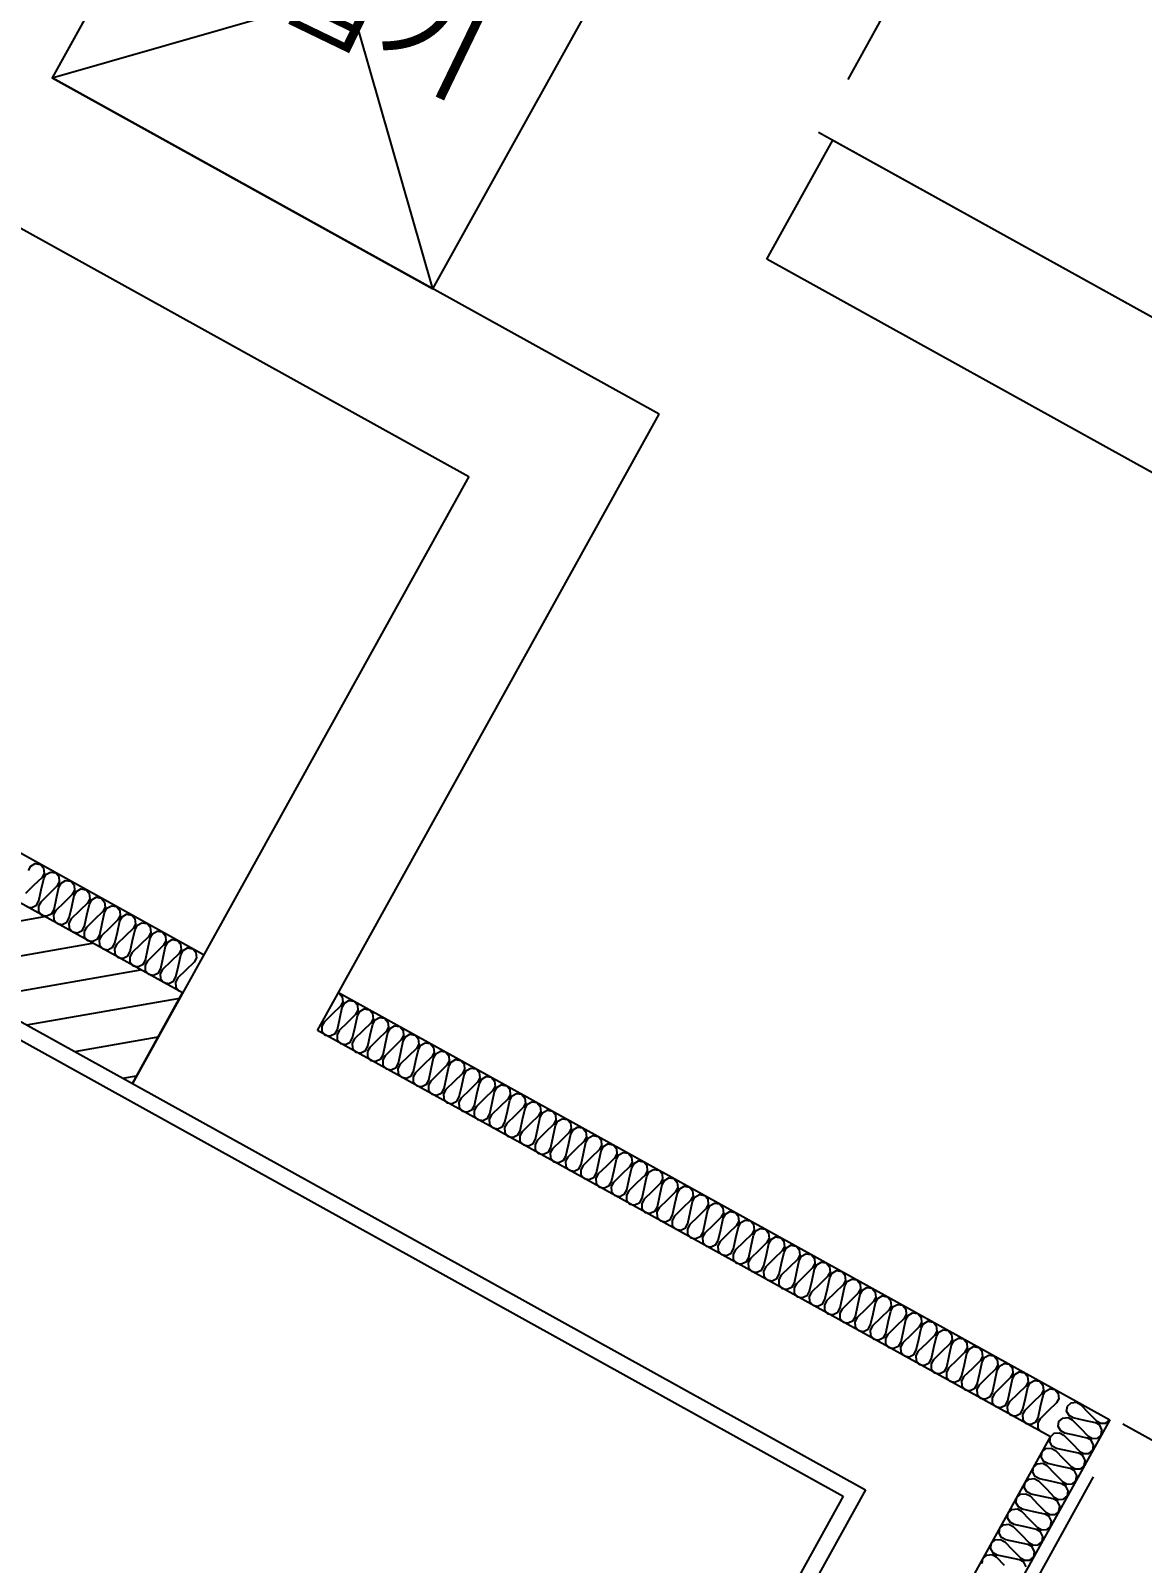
# Model space of a CAD drawing. Header units: millimetres. Extents: x -21000 to 567700, y 435000 to 850800.
# Drawn here: x 278672 to 280714, y 617824 to 620641 of the extents above; entities that cross this region are included whole.
import ezdxf
from ezdxf.xclip import XClip

# ---------------------------------------------------------------- set-up
doc = ezdxf.new("R2010")
doc.units = ezdxf.units.MM
doc.header["$LTSCALE"] = 700
doc.header["$XCLIPFRAME"] = 2
doc.linetypes.add('HIDDEN', pattern=[9.525, 6.35, -3.175])
doc.layers.get('0').update_dxf_attribs({"color": 2})
doc.layers.add('AB_Pbase$0$Defponts', color=161, linetype='Continuous', plot=False)
for name, color, linetype in [('AB_Pbase$0$FIN', 6, 'Continuous'), ('AB_Pbase$0$HAT-BR', 5, 'Continuous'), ('AB_Pbase$0$INS', 8, 'Continuous'), ('AB_Pbase$0$WAL', 3, 'Continuous'), ('AB_Pbase$0$경량벽체 세대창고', 4, 'HIDDEN'), ('AB_Pbase$0$경량벽체 세대창고 모듈', 4, 'HIDDEN'), ('AB_Pbase$0$제습기(세대창고)', 6, 'Continuous')]:
    doc.layers.add(name, color=color, linetype=linetype)
doc.styles.add('AB_Pbase$0$돋움', font='')
doc.styles.get('AB_Pbase$0$돋움').set_extended_font_data('Dotum')

# ---------------------------------------------------------------- blocks, each defined once
blk = doc.blocks.new('AB_Pbase$0$CON-106-B2F')
for p, q in [((-2950, -5550), (-2950, -7205)), ((-2680, -7455), (-2680, -6180)), ((-920, -6180), (-2680, -6180)), ((-2950, -7205), (-4225, -7205)), ((-4225, -7205), (-4225, -8745)), ((-3975, -8995), (-3975, -7455)), ((-3975, -7455), (-2680, -7455)), ((-2335, -9860), (-2335, -7490)), ((-2335, -7490), (-2085, -7490)), ((-2085, -7490), (-2085, -10460)), ((-4225, -8745), (-7245, -8745)), ((-6995, -8995), (-3975, -8995))]:
    blk.add_line(p, q)
blk = doc.blocks.new('AB_Pbase$0$CON-106-B1F')
blk.add_blockref('AB_Pbase$0$CON-106-B2F', (0, 0))
blk = doc.blocks.new('AB_Pbase$0$지하1층 동골조')
at = {"rotation": 60.99999813646934}
blk.add_blockref('AB_Pbase$0$CON-106-B1F', (127660.4, -14071), dxfattribs=at)
blk = doc.blocks.new('AB_Pbase$0$세대창고')
at = {"layer": 'AB_Pbase$0$경량벽체 세대창고', "ltscale": 0.2}
blk.add_lwpolyline([(-290836.9, 78445.5), (-291836.9, 78445.5), (-291836.9, 79945.5), (-290836.9, 79945.5)], close=True, dxfattribs=at)
blk = doc.blocks.new('AB_Pbase$0$C1CD84166')
at = {"layer": 'AB_Pbase$0$경량벽체 세대창고', "ltscale": 0.2}
blk.add_lwpolyline([(125, 245), (1625, 245), (1625, 1245), (125, 1245)], close=True, dxfattribs=at)
blk = doc.blocks.new('AB_Pbase$0$제습기(세대창고)')
at = {"layer": 'AB_Pbase$0$제습기(세대창고)', "color": 6, "ltscale": 0.2}
for p, q in [((0, 0), (800, 800)), ((0, 800), (800, 0))]:
    blk.add_line(p, q, dxfattribs=at)
blk.add_lwpolyline([(0, 0), (800, 0), (800, 800), (0, 800)], close=True, dxfattribs=at)
at = {"layer": 'AB_Pbase$0$Defponts', "ltscale": 0.2, "style": 'AB_Pbase$0$돋움'}
blk.add_text('제습기', height=150, rotation=273.209, dxfattribs=at).set_placement((298.2, 688.4))
blk = doc.blocks.new('AB_Pbase$0$0228_REV.')
at = {"layer": 'AB_Pbase$0$경량벽체 세대창고 모듈'}
for name, p, rotation in [('AB_Pbase$0$C1CD84166', (485499.6, 513839.2), 150.9999980755734), ('AB_Pbase$0$세대창고', (694956.5, 726777.6), 60.99999813637452)]:
    blk.add_blockref(name, p, dxfattribs=dict(at, rotation=rotation))
at = {"layer": 'AB_Pbase$0$제습기(세대창고)', "color": 6, "rotation": 60.99999825322722}
blk.add_blockref('AB_Pbase$0$제습기(세대창고)', (482766.5, 513250.4), dxfattribs=at)
blk = doc.blocks.new('AB_Pbase')
at = {"layer": 'AB_Pbase$0$HAT-BR'}
h = blk.add_hatch(dxfattribs=at)
h.set_pattern_fill('ANSI31', color=256, scale=20, angle=145)
h.paths.add_polyline_path([(235929.4, 604527.6), (236063.8, 604661.9), (238153, 602571.6), (240063.6, 606018.4), (240229.8, 605926.3), (238280.5, 602409.7), (237010.4, 601140.3), (237826.9, 600323.4), (237692.5, 600189.1), (236741.7, 601140.4), (238029, 602427)])
h.paths.add_polyline_path([(238632.8, 599517.1), (232550.1, 593437.5), (232684.4, 593303.2), (238767.1, 599382.7)])
h.paths.add_polyline_path([(239573, 598576.4), (244422.5, 593724.3), (238339.7, 587644.8), (238205.4, 587779.2), (244153.8, 593724.4), (239438.6, 598442)])
h.paths.add_polyline_path([(253366.3, 576146.8), (254890.9, 574621.3), (254756.5, 574487), (253231.9, 576012.5)], flags=17)
h.paths.add_polyline_path([(246954.3, 581883.1), (245525.6, 580455.2), (245391.3, 580589.5), (246820, 582017.5)])
h.paths.add_polyline_path([(247173.6, 582371), (252407.6, 587602.2), (252541.9, 587467.8), (247308, 582236.6)])
h.paths.add_polyline_path([(260580.1, 582120.7), (261142.4, 583135.1), (260976.2, 583227.2), (260414, 582212.8)], flags=17)
h.paths.add_polyline_path([(263886.9, 576046.1), (264234.4, 575698.5), (264194.3, 575658.4), (265114.4, 575148.5), (265206.5, 575314.6)])
edge = h.paths.add_edge_path()
edge.add_line((263638.9, 581842.7), (261303.6, 583137.2))
edge.add_line((261303.6, 583137.2), (261395.8, 583303.3))
edge.add_line((261395.8, 583303.3), (265930.7, 580789.6))
edge.add_line((265930.7, 580789.6), (269809.1, 587786.6))
edge.add_line((269809.1, 587786.6), (269975.3, 587694.4))
edge.add_line((269975.3, 587694.4), (266096.8, 580697.5))
edge.add_line((266096.8, 580697.5), (266534.1, 580455.1))
edge.add_line((266534.1, 580455.1), (266442, 580288.9))
edge.add_line((266442, 580288.9), (263805.1, 581750.6))
edge.add_line((263638.9, 581842.7), (262485.1, 579761.3))
edge.add_line((263805.1, 581750.6), (261405.4, 577421.6))
edge.add_line((262393, 579595.1), (259935.3, 580957.4))
edge.add_line((262485.1, 579761.3), (259861.3, 581215.7))
edge.add_line((262393, 579595.1), (261239.3, 577513.7))
edge.add_line((259861.3, 581215.7), (259168.1, 579965.2))
edge.add_line((259334.3, 579873.1), (259168.1, 579965.2))
edge.add_line((259935.3, 580957.4), (259334.3, 579873.1))
edge.add_line((261239.3, 577513.7), (258615.4, 578968.1))
edge.add_line((258615.4, 578968.1), (258523.3, 578802))
edge.add_line((258523.3, 578802), (263739.4, 575910.6))
edge.add_line((263739.4, 575910.6), (263879.2, 576050.4))
edge.add_line((263879.2, 576050.4), (261405.4, 577421.6))
edge = h.paths.add_edge_path()
edge.add_line((273761.7, 610263.5), (273411.9, 610457.4))
edge.add_line((273411.9, 610457.4), (273281, 610221.2))
edge.add_line((273281, 610221.2), (271837.9, 611021.2))
edge.add_line((271837.9, 611021.2), (270579.8, 608751.5))
edge.add_line((270579.8, 608751.5), (267899.1, 610237.5))
edge.add_line((267899.1, 610237.5), (268345.1, 611042.1))
edge.add_line((268345.1, 611042.1), (267907.8, 611284.5))
edge.add_line((267907.8, 611284.5), (267461.8, 610479.9))
edge.add_line((267461.8, 610479.9), (264676.1, 612024))
edge.add_line((264676.1, 612024), (266867.4, 615977.3))
edge.add_line((266867.4, 615977.3), (266701.3, 616069.4))
edge.add_line((266701.3, 616069.4), (265295.3, 613533))
edge.add_line((265295.3, 613533), (264945.5, 613726.9))
edge.add_line((264945.5, 613726.9), (264853.4, 613560.7))
edge.add_line((264853.4, 613560.7), (265203.2, 613366.8))
edge.add_line((265203.2, 613366.8), (264417.8, 611949.9))
edge.add_line((264417.8, 611949.9), (276229.5, 605402.6))
edge.add_line((276229.5, 605402.6), (278088.8, 608756.8))
edge.add_line((278088.8, 608756.8), (278565.5, 608492.5))
edge.add_line((278565.5, 608492.5), (278798.2, 608912.4))
edge.add_line((278798.2, 608912.4), (278719.4, 608956))
edge.add_line((278719.4, 608956), (278578.9, 608702.3))
edge.add_line((278578.9, 608702.3), (278093.4, 608971.4))
edge.add_line((278093.4, 608971.4), (278825.5, 610292.1))
edge.add_line((278825.5, 610292.1), (278746.8, 610335.7))
edge.add_line((278746.8, 610335.7), (278092.3, 609155))
edge.add_line((278092.3, 609155), (277414.5, 609530.7))
edge.add_line((277414.5, 609530.7), (277370.8, 609452))
edge.add_line((277370.8, 609452), (278048.7, 609076.3))
edge.add_line((278048.7, 609076.3), (276155.5, 605660.9))
edge.add_line((276155.5, 605660.9), (275027.2, 606286.3))
edge.add_line((275027.2, 606286.3), (275473.2, 607090.9))
edge.add_line((275473.2, 607090.9), (275394.5, 607134.6))
edge.add_line((275394.5, 607134.6), (274948.5, 606329.9))
edge.add_line((274948.5, 606329.9), (274668.6, 606485.1))
edge.add_line((274668.6, 606485.1), (275114.6, 607289.7))
edge.add_line((275114.6, 607289.7), (275035.9, 607333.3))
edge.add_line((275035.9, 607333.3), (274589.9, 606528.7))
edge.add_line((274589.9, 606528.7), (270746, 608659.4))
edge.add_line((270746, 608659.4), (271911.9, 610762.9))
edge.add_line((271911.9, 610762.9), (273538.7, 609861.1))
edge.add_line((273538.7, 609861.1), (273766.6, 610272.2))
h.paths.add_polyline_path([(249823.9, 630123.9), (248214.6, 631015.9), (248122.5, 630849.7), (249731.8, 629957.7)])
h.paths.add_polyline_path([(264448.6, 621462.8), (264706.6, 621319.7), (264798.7, 621485.9), (263959.1, 621951.3), (263866.9, 621785.1), (264282.4, 621554.9), (263271.6, 619731.3), (263437.7, 619639.2)])
h.paths.add_polyline_path([(269499.6, 619034.5), (268660, 619499.9), (268567.9, 619333.7), (269048.9, 619067.1), (267972.6, 617125.4), (268138.8, 617033.3), (269215.1, 618975), (269407.5, 618868.3)])
h.paths.add_polyline_path([(278950.9, 618872.1), (277573.4, 619635.6), (275440.2, 615787.3), (272265.3, 617547.2), (272173.2, 617381), (274499.7, 616091.4), (273527.6, 614337.8), (273693.8, 614245.7), (274665.9, 615999.3), (276004, 615257.5), (276166.4, 615550.5), (275676.7, 615822), (277647.4, 619377.4), (278858.8, 618705.9)])
h.paths.add_polyline_path([(271683.5, 616497.6), (271517.4, 616589.7), (270492, 614739.9), (270658.2, 614647.8)])
h.paths.add_polyline_path([(266121, 619581), (265095.6, 617731.2), (264929.4, 617823.3), (265954.8, 619673.1)])
h.paths.add_polyline_path([(264405.1, 617124.9), (264497.2, 617291.1), (264296.1, 617402.6), (264203.9, 617236.4)])
edge = h.paths.add_edge_path()
edge.add_line((261140, 623342.4), (261232.1, 623508.6))
edge.add_line((261232.1, 623508.6), (257484.4, 625586))
edge.add_line((257484.4, 625586), (257392.3, 625419.8))
edge.add_line((257392.3, 625419.8), (258756.7, 624663.5))
edge.add_line((258756.7, 624663.5), (257030.8, 621549.9))
edge.add_line((257030.8, 621549.9), (255666.4, 622306.2))
edge.add_line((255666.4, 622306.2), (255622.7, 622227.5))
edge.add_line((255622.7, 622227.5), (256987.1, 621471.2))
edge.add_line((256987.1, 621471.2), (256735, 621016.4))
edge.add_line((256735, 621016.4), (256813.8, 620972.7))
edge.add_line((256813.8, 620972.7), (258835.4, 624619.9))
edge.add_line((258835.4, 624619.9), (261140, 623342.4))
h.paths.add_polyline_path([(252295.3, 623557.4), (252251.7, 623478.7), (252800.5, 623174.5), (252844.1, 623253.2)], flags=17)
h.paths.add_polyline_path([(278024, 614023.5), (278741.6, 615317.9), (277798.7, 613617.1), (277877.5, 613573.4), (278119.7, 614010.5), (279335.4, 613336.6), (279379.1, 613415.3), (278163.4, 614089.2), (278820.3, 615274.3), (278741.6, 615317.9)])
h.paths.add_polyline_path([(276999.8, 611990.1), (277047.9, 611963.4), (276926.7, 611744.8), (276799.9, 611815.1), (277163.5, 612471), (277242.2, 612427.4)], flags=17)
h.paths.add_polyline_path([(275349.5, 612653.4), (275456.1, 612845.8), (275766.5, 612673.7), (275659.8, 612481.3)], flags=17)
h.paths.add_polyline_path([(274915.1, 612859.8), (274748.9, 612952), (274506.5, 612514.6), (274672.7, 612422.5)], flags=17)
h.paths.add_polyline_path([(279024.5, 610867.8), (280144.5, 612888.1), (280223.2, 612844.5), (279103.3, 610824.1)])
h.paths.add_polyline_path([(279601.8, 610547.8), (280721.7, 612568.2), (280800.4, 612524.5), (279680.5, 610504.2)])
edge = h.paths.add_edge_path()
edge.add_line((268115.9, 579441.1), (268710.6, 579111.4))
edge.add_line((268710.6, 579111.4), (268676.7, 579050.2))
edge.add_line((268676.7, 579050.2), (271436.1, 577520.6))
edge.add_line((271436.1, 577520.6), (271470, 577581.9))
edge.add_line((271470, 577581.9), (271528.2, 577686.8))
edge.add_line((271528.2, 577686.8), (268174.1, 579546.1))
edge.add_line((268174.1, 579546.1), (268115.9, 579441.1))
h.paths.add_polyline_path([(252546, 576288.4), (251117.3, 574860.5), (254615.6, 571360.4), (257807.1, 577118), (257640.9, 577210.2), (255736.8, 573775), (255682.7, 573829.2), (255548.3, 573694.9), (255641, 573602.1), (254521.2, 571582.1), (251315.3, 574789.7), (252680.4, 576154.1)])
h.paths.add_polyline_path([(254748.7, 622094.5), (254457.8, 621569.8), (254624, 621477.7), (254914.9, 622002.4)], flags=17)
h.paths.add_polyline_path([(260390.1, 620339.5), (260224, 620431.6), (261377.8, 622513.2), (261544, 622421.1)])
h.paths.add_polyline_path([(246694.2, 601788.4), (244262.8, 603136.2), (244354.9, 603302.4), (246786.3, 601954.6)])
h.paths.add_polyline_path([(264513.8, 616681.6), (263362.4, 614604.4), (263948.4, 614279.6), (263856.3, 614113.4), (262500.6, 614864.9), (262592.7, 615031.1), (263196.2, 614696.5), (264347.6, 616773.8)])
h.paths.add_polyline_path([(251505.8, 616203), (251413.7, 616036.9), (267384.3, 607184.2), (267476.4, 607350.4)])
h.paths.add_polyline_path([(271057.7, 605148), (274188.8, 603412.4), (272429, 600237.5), (270189.9, 601478.7), (270097.8, 601312.5), (274624, 598803.6), (274716.1, 598969.8), (272595.1, 600145.4), (274355, 603320.3), (277464.3, 601596.8), (270405.5, 588862.3), (265870.5, 591376.1), (265778.4, 591209.9), (270479.5, 588604), (277722.6, 601670.9), (271149.8, 605314.2)])
h.paths.add_polyline_path([(255481.8, 630440.5), (255389.7, 630274.4), (255792, 630051.4), (254296.4, 627353.1), (254375.1, 627309.5), (255870.8, 630007.7), (258726.4, 628424.8), (257230.8, 625726.6), (257396.9, 625634.5), (258984.7, 628498.9)])
h.paths.add_polyline_path([(252754.7, 624571.9), (253714.6, 626303.6), (253793.4, 626260), (252833.4, 624528.2)])
h.paths.add_polyline_path([(271454, 617733.9), (271546.1, 617900.1), (271143.9, 618123.1), (271051.8, 617956.9)])
h.paths.add_polyline_path([(274129.6, 612597.8), (274173.2, 612676.5), (272975, 613340.7), (272679.2, 612807.2), (272845.4, 612715.1), (273097.5, 613169.9)], flags=17)
h.paths.add_polyline_path([(261119, 615848), (261285.2, 615755.9), (262691.1, 618292.3), (262525, 618384.4)])
h.paths.add_polyline_path([(261302.7, 615746.2), (261210.6, 615580), (261503.6, 615417.6), (261595.7, 615583.7)], flags=17)
h.paths.add_polyline_path([(260779.6, 615235.7), (260945.8, 615143.6), (260407.7, 614172.8), (247559.5, 621294.6), (247428.3, 621367.4), (245110.6, 622652.1), (245202.7, 622818.3), (246042.3, 622352.9), (246488.4, 623157.5), (246654.5, 623065.4), (246208.5, 622260.8), (248062.7, 621233), (249400.8, 623646.9), (248952.5, 623895.4), (248996.2, 623974.1), (249984.5, 623426.3), (249940.9, 623347.5), (249479.5, 623603.3), (248141.4, 621189.3), (250017.5, 620149.4), (251359.6, 622570.7), (250948.5, 622798.5), (250988.1, 622869.9), (251939.3, 622342.7), (251895.6, 622264), (251434.3, 622519.7), (250096.2, 620105.8), (252811.9, 618600.4), (253257.9, 619405.1), (253336.6, 619361.5), (252890.6, 618556.8), (253257.9, 618353.2), (254159.7, 619980), (253792.3, 620183.6), (253676, 619973.7), (253597.3, 620017.3), (253905.1, 620572.7), (254071.3, 620480.6), (253971.9, 620301.3), (254627.9, 619937.7), (254535.8, 619771.5), (254238.4, 619936.4), (253336.7, 618309.6), (254613.6, 617601.7), (255607.5, 619394.7), (255773.6, 619302.6), (254779.8, 617509.6), (260333.6, 614431.1)])
h.paths.add_polyline_path([(251257.3, 624727.3), (251091.2, 624819.4), (250887.5, 624452.1), (248071, 626013.3), (247978.9, 625847.1), (247979.1, 625847), (246827.7, 623769.8), (246993.9, 623677.6), (248145.3, 625754.9), (251552, 623866.5), (251644.1, 624032.7), (251053.7, 624359.9)])
h.paths.add_polyline_path([(239278.8, 608614.4), (239444.9, 608522.3), (239503.1, 608627.2), (240058.5, 608319.4), (240150.6, 608485.5), (239595.2, 608793.4), (239937, 609410), (239416.6, 609698.5), (239373, 609619.7), (239727.2, 609423.4)], flags=17)
h.paths.add_polyline_path([(249096, 617321.6), (249188.1, 617487.8), (246328.1, 619073.1), (246196.9, 619145.8), (244727.6, 619960.3), (244635.4, 619794.1)])
h.paths.add_polyline_path([(244912.1, 609773.6), (245004.2, 609939.8), (238523.3, 613532.3), (235245.5, 607619), (234042, 606416.1), (235434.6, 605022.7), (235569, 605157.1), (234240, 606486.8), (235318, 607564.2), (236122.2, 609014.9), (238706.7, 607582.3), (238270.4, 606795.2), (238991.9, 606395.2), (239084, 606561.4), (238528.6, 606869.2), (239047.4, 607805.1), (238881.2, 607897.2), (238798.8, 607748.5), (238357.1, 607993.3), (239086.7, 609309.6), (239008, 609353.3), (238278.4, 608037), (236214.3, 609181.1), (238509.9, 613322.4), (242795.5, 610946.9), (241038.1, 607776.4), (241204.2, 607684.3), (242961.7, 610854.8)])
h.paths.add_polyline_path([(254770.9, 631457.8), (254937, 631365.6), (255145.7, 631742.1), (254979.5, 631834.2)])
h.paths.add_polyline_path([(254539.5, 630648.5), (254373.3, 630740.6), (254143, 630325.1), (253548.3, 630654.8), (253504.7, 630576.1), (254099.4, 630246.4), (253042.5, 628339.7), (251765.6, 629047.6), (252822.5, 630954.2), (252848.7, 630939.7), (252892.3, 631018.4), (252787.4, 631076.6), (251686.9, 629091.2), (250436.1, 629784.5), (250344, 629618.3), (251594.7, 628925), (250494.2, 626939.6), (250599.2, 626881.5), (250642.8, 626960.2), (250616.6, 626974.7), (251673.5, 628881.4), (252950.4, 628173.6), (251893.5, 626266.9), (251298.8, 626596.6), (251255.1, 626517.9), (251849.9, 626188.2), (251488.7, 625536.6), (251654.9, 625444.5)])
at = {"layer": 'AB_Pbase$0$FIN'}
for p, q in [((278989.7, 618942), (277542, 619744.5)), ((277659.1, 619336.6), (280164.9, 617947.6)), ((279237.6, 618873.2), (280654.3, 618087.9)), ((280654.3, 618087.9), (279190.2, 615446.6)), ((280164.9, 617947.6), (277758, 613605.4))]:
    blk.add_line(p, q, dxfattribs=at)
at = {"layer": 'AB_Pbase$0$INS'}
for points in [[(278667.9, 619097.5), (278672.1, 619105.2), (278680.2, 619109.9), (278689.5, 619108.4), (278695.6, 619101.4), (278696.6, 619091.7), (278692.4, 619084), (278677.4, 619069.4), (278662.5, 619054.8)], [(278664.7, 619030.7), (278673.9, 619029.2), (278682.7, 619033.5), (278687, 619041.2), (278691.4, 619061.6), (278695.9, 619082), (278700.1, 619089.7), (278708.2, 619094.4), (278717.5, 619092.9), (278723.6, 619085.9), (278724.6, 619076.1), (278720.3, 619068.5), (278705.4, 619053.9), (278690.5, 619039.3), (278686.2, 619031.6), (278686.5, 619022.3), (278692.7, 619015.2), (278701.9, 619013.7), (278710.7, 619018), (278715, 619025.7), (278719.4, 619046.1), (278723.8, 619066.5), (278728.1, 619074.2), (278736.2, 619078.9), (278745.4, 619077.4), (278751.6, 619070.3), (278752.6, 619060.6), (278748.3, 619052.9), (278733.4, 619038.4), (278718.4, 619023.8), (278714.2, 619016.1), (278714.5, 619006.8), (278720.6, 618999.7), (278729.9, 618998.2), (278738.7, 619002.5), (278742.9, 619010.2), (278747.4, 619030.6), (278751.8, 619051), (278756.1, 619058.7), (278764.2, 619063.4), (278773.4, 619061.9), (278779.6, 619054.8), (278780.6, 619045.1), (278776.3, 619037.4), (278761.4, 619022.8), (278746.4, 619008.3), (278742.2, 619000.6), (278742.5, 618991.2), (278748.6, 618984.2), (278757.9, 618982.7), (278766.7, 618987), (278770.9, 618994.7), (278775.4, 619015.1), (278779.8, 619035.5), (278784.1, 619043.2), (278792.2, 619047.9), (278801.4, 619046.4), (278807.6, 619039.3), (278808.6, 619029.6), (278804.3, 619021.9), (278789.4, 619007.3), (278774.4, 618992.7), (278770.2, 618985), (278770.5, 618975.7), (278776.6, 618968.7), (278785.9, 618967.2), (278794.6, 618971.5), (278798.9, 618979.2), (278803.4, 618999.6), (278807.8, 619020), (278812.1, 619027.7), (278820.2, 619032.3), (278829.4, 619030.9), (278835.5, 619023.8), (278836.6, 619014.1), (278832.3, 619006.4), (278817.4, 618991.8), (278802.4, 618977.2), (278798.1, 618969.5), (278798.5, 618960.2), (278804.6, 618953.1), (278813.9, 618951.7), (278822.6, 618956), (278826.9, 618963.7), (278831.4, 618984.1), (278835.8, 619004.5), (278840.1, 619012.2), (278848.1, 619016.8), (278857.4, 619015.4), (278863.5, 619008.3), (278864.6, 618998.6), (278860.3, 618990.9), (278845.3, 618976.3), (278830.4, 618961.7), (278826.1, 618954), (278826.5, 618944.7), (278832.6, 618937.6), (278841.8, 618936.2), (278850.6, 618940.4), (278854.9, 618948.1), (278859.3, 618968.5), (278863.8, 618988.9), (278868.1, 618996.6), (278876.1, 619001.3), (278885.4, 618999.8), (278891.5, 618992.8), (278892.5, 618983.1), (278888.3, 618975.4), (278873.3, 618960.8), (278858.4, 618946.2), (278854.1, 618938.5), (278854.4, 618929.2), (278860.6, 618922.1), (278869.8, 618920.6), (278878.6, 618924.9), (278882.9, 618932.6), (278887.3, 618953), (278891.8, 618973.4), (278896, 618981.1), (278904.1, 618985.8), (278913.4, 618984.3), (278919.5, 618977.3), (278920.5, 618967.6), (278916.3, 618959.9), (278901.3, 618945.3), (278886.4, 618930.7), (278882.1, 618923), (278882.4, 618913.7), (278888.6, 618906.6), (278897.8, 618905.1), (278906.6, 618909.4), (278910.9, 618917.1), (278915.3, 618937.5), (278919.8, 618957.9), (278924, 618965.6), (278932.1, 618970.3), (278941.4, 618968.8), (278947.5, 618961.8), (278948.5, 618952), (278944.3, 618944.3), (278929.3, 618929.8), (278914.4, 618915.2), (278910.1, 618907.5), (278910.4, 618898.2), (278916.6, 618891.1), (278925.8, 618889.6), (278934.6, 618893.9), (278938.9, 618901.6), (278943.3, 618922), (278947.8, 618942.4), (278952, 618950.1), (278960.1, 618954.8), (278969.3, 618953.3), (278975.5, 618946.2), (278976.5, 618936.5), (278972.2, 618928.8), (278957.3, 618914.2), (278942.4, 618899.7), (278938.1, 618892), (278938.4, 618882.6), (278944.6, 618875.6)], [(279237, 618872.5), (279238, 618872.3), (279244.2, 618865.3), (279245.2, 618855.6), (279240.9, 618847.9), (279226, 618833.3), (279211, 618818.7), (279206.8, 618811), (279207.1, 618801.7), (279213.2, 618794.6), (279222.5, 618793.2), (279231.3, 618797.4), (279235.5, 618805.1), (279240, 618825.5), (279244.4, 618845.9), (279248.7, 618853.6), (279256.8, 618858.3), (279266, 618856.8), (279272.2, 618849.8), (279273.2, 618840.1), (279268.9, 618832.4), (279254, 618817.8), (279239, 618803.2), (279234.8, 618795.5), (279235.1, 618786.2), (279241.2, 618779.1), (279250.5, 618777.6), (279259.2, 618781.9), (279263.5, 618789.6), (279268, 618810), (279272.4, 618830.4), (279276.7, 618838.1), (279284.8, 618842.8), (279294, 618841.3), (279300.1, 618834.3), (279301.2, 618824.5), (279296.9, 618816.8), (279282, 618802.3), (279267, 618787.7), (279262.7, 618780), (279263.1, 618770.7), (279269.2, 618763.6), (279278.5, 618762.1), (279287.2, 618766.4), (279291.5, 618774.1), (279295.9, 618794.5), (279300.4, 618814.9), (279304.7, 618822.6), (279312.7, 618827.3), (279322, 618825.8), (279328.1, 618818.7), (279329.2, 618809), (279324.9, 618801.3), (279309.9, 618786.7), (279295, 618772.2), (279290.7, 618764.5), (279291.1, 618755.1), (279297.2, 618748.1), (279306.4, 618746.6), (279315.2, 618750.9), (279319.5, 618758.6), (279323.9, 618779), (279328.4, 618799.4), (279332.7, 618807.1), (279340.7, 618811.8), (279350, 618810.3), (279356.1, 618803.2), (279357.1, 618793.5), (279352.9, 618785.8), (279337.9, 618771.2), (279323, 618756.7), (279318.7, 618749), (279319, 618739.6), (279325.2, 618732.6), (279334.4, 618731.1), (279343.2, 618735.4), (279347.5, 618743.1), (279351.9, 618763.5), (279356.4, 618783.9), (279360.6, 618791.6), (279368.7, 618796.2), (279378, 618794.8), (279384.1, 618787.7), (279385.1, 618778), (279380.9, 618770.3), (279365.9, 618755.7), (279351, 618741.1), (279346.7, 618733.4), (279347, 618724.1), (279353.2, 618717.1), (279362.4, 618715.6), (279371.2, 618719.9), (279375.5, 618727.6), (279379.9, 618748), (279384.4, 618768.4), (279388.6, 618776.1), (279396.7, 618780.7), (279406, 618779.3), (279412.1, 618772.2), (279413.1, 618762.5), (279408.8, 618754.8), (279393.9, 618740.2), (279379, 618725.6), (279374.7, 618717.9), (279375, 618708.6), (279381.2, 618701.5), (279390.4, 618700.1), (279399.2, 618704.4), (279403.5, 618712), (279407.9, 618732.5), (279412.3, 618752.9), (279416.6, 618760.5), (279424.7, 618765.2), (279433.9, 618763.8), (279440.1, 618756.7), (279441.1, 618747), (279436.8, 618739.3), (279421.9, 618724.7), (279406.9, 618710.1), (279402.7, 618702.4), (279403, 618693.1), (279409.1, 618686), (279418.4, 618684.6), (279427.2, 618688.8), (279431.4, 618696.5), (279435.9, 618716.9), (279440.3, 618737.3), (279444.6, 618745), (279452.7, 618749.7), (279461.9, 618748.2), (279468.1, 618741.2), (279469.1, 618731.5), (279464.8, 618723.8), (279449.9, 618709.2), (279434.9, 618694.6), (279430.7, 618686.9), (279431, 618677.6), (279437.1, 618670.5), (279446.4, 618669), (279455.2, 618673.3), (279459.4, 618681), (279463.9, 618701.4), (279468.3, 618721.8), (279472.6, 618729.5), (279480.7, 618734.2), (279489.9, 618732.7), (279496.1, 618725.7), (279497.1, 618715.9), (279492.8, 618708.2), (279477.9, 618693.7), (279462.9, 618679.1), (279458.7, 618671.4), (279459, 618662.1), (279465.1, 618655), (279474.4, 618653.5), (279483.1, 618657.8), (279487.4, 618665.5), (279491.9, 618685.9), (279496.3, 618706.3), (279500.6, 618714), (279508.7, 618718.7), (279517.9, 618717.2), (279524, 618710.1), (279525.1, 618700.4), (279520.8, 618692.7), (279505.9, 618678.2), (279490.9, 618663.6), (279486.6, 618655.9), (279487, 618646.5), (279493.1, 618639.5), (279502.4, 618638), (279511.1, 618642.3), (279515.4, 618650), (279519.9, 618670.4), (279524.3, 618690.8), (279528.6, 618698.5), (279536.6, 618703.2), (279545.9, 618701.7), (279552, 618694.6), (279553.1, 618684.9), (279548.8, 618677.2), (279533.8, 618662.6), (279518.9, 618648.1), (279514.6, 618640.4), (279515, 618631), (279521.1, 618624), (279530.3, 618622.5), (279539.1, 618626.8), (279543.4, 618634.5), (279547.8, 618654.9), (279552.3, 618675.3), (279556.6, 618683), (279564.6, 618687.6), (279573.9, 618686.2), (279580, 618679.1), (279581, 618669.4), (279576.8, 618661.7), (279561.8, 618647.1), (279546.9, 618632.5), (279542.6, 618624.8), (279542.9, 618615.5), (279549.1, 618608.5), (279558.3, 618607), (279567.1, 618611.3), (279571.4, 618619), (279575.8, 618639.4), (279580.3, 618659.8), (279584.5, 618667.5), (279592.6, 618672.1), (279601.9, 618670.7), (279608, 618663.6), (279609, 618653.9), (279604.8, 618646.2), (279589.8, 618631.6), (279574.9, 618617), (279570.6, 618609.3), (279570.9, 618600), (279577.1, 618592.9), (279586.3, 618591.5), (279595.1, 618595.8), (279599.4, 618603.5), (279603.8, 618623.9), (279608.3, 618644.3), (279612.5, 618652), (279620.6, 618656.6), (279629.9, 618655.2), (279636, 618648.1), (279637, 618638.4), (279632.8, 618630.7), (279617.8, 618616.1), (279602.9, 618601.5), (279598.6, 618593.8), (279598.9, 618584.5), (279605.1, 618577.4), (279614.3, 618576), (279623.1, 618580.2), (279627.4, 618587.9), (279631.8, 618608.3), (279636.3, 618628.7), (279640.5, 618636.4), (279648.6, 618641.1), (279657.8, 618639.6), (279664, 618632.6), (279665, 618622.9), (279660.7, 618615.2), (279645.8, 618600.6), (279630.9, 618586), (279626.6, 618578.3), (279626.9, 618569), (279633.1, 618561.9), (279642.3, 618560.4), (279651.1, 618564.7), (279655.3, 618572.4), (279659.8, 618592.8), (279664.2, 618613.2), (279668.5, 618620.9), (279676.6, 618625.6), (279685.8, 618624.1), (279692, 618617.1), (279693, 618607.3), (279688.7, 618599.7), (279673.8, 618585.1), (279658.8, 618570.5), (279654.6, 618562.8), (279654.9, 618553.5), (279661, 618546.4), (279670.3, 618544.9), (279679.1, 618549.2), (279683.3, 618556.9), (279687.8, 618577.3), (279692.2, 618597.7), (279696.5, 618605.4), (279704.6, 618610.1), (279713.8, 618608.6), (279720, 618601.5), (279721, 618591.8), (279716.7, 618584.1), (279701.8, 618569.6), (279686.8, 618555), (279682.6, 618547.3), (279682.9, 618538), (279689, 618530.9), (279698.3, 618529.4), (279707.1, 618533.7), (279711.3, 618541.4), (279715.8, 618561.8), (279720.2, 618582.2), (279724.5, 618589.9), (279732.6, 618594.6), (279741.8, 618593.1), (279748, 618586), (279749, 618576.3), (279744.7, 618568.6), (279729.8, 618554), (279714.8, 618539.5), (279710.5, 618531.8), (279710.9, 618522.4), (279717, 618515.4), (279726.3, 618513.9), (279735, 618518.2), (279739.3, 618525.9), (279743.8, 618546.3), (279748.2, 618566.7), (279752.5, 618574.4), (279760.5, 618579.1), (279769.8, 618577.6), (279775.9, 618570.5), (279777, 618560.8), (279772.7, 618553.1), (279757.7, 618538.5), (279742.8, 618523.9), (279738.5, 618516.2), (279738.9, 618506.9), (279745, 618499.9), (279754.3, 618498.4), (279763, 618502.7), (279767.3, 618510.4), (279771.7, 618530.8), (279776.2, 618551.2), (279780.5, 618558.9), (279788.5, 618563.5), (279797.8, 618562.1), (279803.9, 618555), (279804.9, 618545.3), (279800.7, 618537.6), (279785.7, 618523), (279770.8, 618508.4), (279766.5, 618500.7), (279766.8, 618491.4), (279773, 618484.3), (279782.2, 618482.9), (279791, 618487.2), (279795.3, 618494.9), (279799.7, 618515.3), (279804.2, 618535.7), (279808.4, 618543.4), (279816.5, 618548), (279825.8, 618546.6), (279831.9, 618539.5), (279832.9, 618529.8), (279828.7, 618522.1), (279813.7, 618507.5), (279798.8, 618492.9), (279794.5, 618485.2), (279794.8, 618475.9), (279801, 618468.8), (279810.2, 618467.4), (279819, 618471.6), (279823.3, 618479.3), (279827.7, 618499.7), (279832.2, 618520.1), (279836.4, 618527.8), (279844.5, 618532.5), (279853.8, 618531), (279859.9, 618524), (279860.9, 618514.3), (279856.7, 618506.6), (279841.7, 618492), (279826.8, 618477.4), (279822.5, 618469.7), (279822.8, 618460.4), (279829, 618453.3), (279838.2, 618451.8), (279847, 618456.1), (279851.3, 618463.8), (279855.7, 618484.2), (279860.2, 618504.6), (279864.4, 618512.3), (279872.5, 618517), (279881.7, 618515.5), (279887.9, 618508.5), (279888.9, 618498.8), (279884.6, 618491.1), (279869.7, 618476.5), (279854.8, 618461.9), (279850.5, 618454.2), (279850.8, 618444.9), (279857, 618437.8), (279866.2, 618436.3), (279875, 618440.6), (279879.2, 618448.3), (279883.7, 618468.7), (279888.1, 618489.1), (279892.4, 618496.8), (279900.5, 618501.5), (279909.7, 618500), (279915.9, 618492.9), (279916.9, 618483.2), (279912.6, 618475.5), (279897.7, 618461), (279882.7, 618446.4), (279878.5, 618438.7), (279878.8, 618429.4), (279884.9, 618422.3), (279894.2, 618420.8), (279903, 618425.1), (279907.2, 618432.8), (279911.7, 618453.2), (279916.1, 618473.6), (279920.4, 618481.3), (279928.5, 618486), (279937.7, 618484.5), (279943.9, 618477.4), (279944.9, 618467.7), (279940.6, 618460), (279925.7, 618445.4), (279910.7, 618430.9), (279906.5, 618423.2), (279906.8, 618413.8), (279912.9, 618406.8), (279922.2, 618405.3), (279931, 618409.6), (279935.2, 618417.3), (279939.7, 618437.7), (279944.1, 618458.1), (279948.4, 618465.8), (279956.5, 618470.5), (279965.7, 618469), (279971.9, 618461.9), (279972.9, 618452.2), (279968.6, 618444.5), (279953.7, 618429.9), (279938.7, 618415.3), (279934.5, 618407.6), (279934.8, 618398.3), (279940.9, 618391.3), (279950.2, 618389.8), (279958.9, 618394.1), (279963.2, 618401.8), (279967.7, 618422.2), (279972.1, 618442.6), (279976.4, 618450.3), (279984.4, 618454.9), (279993.7, 618453.5), (279999.8, 618446.4), (280000.9, 618436.7), (279996.6, 618429), (279981.7, 618414.4), (279966.7, 618399.8), (279962.4, 618392.1), (279962.8, 618382.8), (279968.9, 618375.7), (279978.2, 618374.3), (279986.9, 618378.6), (279991.2, 618386.3), (279995.6, 618406.7), (280000.1, 618427.1), (280004.4, 618434.8), (280012.4, 618439.4), (280021.7, 618438), (280027.8, 618430.9), (280028.8, 618421.2), (280024.6, 618413.5), (280009.6, 618398.9), (279994.7, 618384.3), (279990.4, 618376.6), (279990.7, 618367.3), (279996.9, 618360.2), (280006.1, 618358.8), (280014.9, 618363), (280019.2, 618370.7), (280023.6, 618391.1), (280028.1, 618411.5), (280032.3, 618419.2), (280040.4, 618423.9), (280049.7, 618422.4), (280055.8, 618415.4), (280056.8, 618405.7), (280052.6, 618398), (280037.6, 618383.4), (280022.7, 618368.8), (280018.4, 618361.1), (280018.7, 618351.8), (280024.9, 618344.7), (280034.1, 618343.3), (280042.9, 618347.5), (280047.2, 618355.2), (280051.6, 618375.6), (280056.1, 618396), (280060.3, 618403.7), (280068.4, 618408.4), (280077.7, 618406.9), (280083.8, 618399.9), (280084.8, 618390.2), (280080.6, 618382.5), (280065.6, 618367.9), (280050.7, 618353.3), (280046.4, 618345.6), (280046.7, 618336.3), (280052.9, 618329.2), (280062.1, 618327.7), (280070.9, 618332), (280075.2, 618339.7), (280079.6, 618360.1), (280084.1, 618380.5), (280088.3, 618388.2), (280096.4, 618392.9), (280105.6, 618391.4), (280111.8, 618384.4), (280112.8, 618374.6), (280108.5, 618366.9), (280093.6, 618352.4), (280078.7, 618337.8), (280074.4, 618330.1), (280074.7, 618320.8), (280080.9, 618313.7), (280090.1, 618312.2), (280098.9, 618316.5), (280103.1, 618324.2), (280107.6, 618344.6), (280112, 618365), (280116.3, 618372.7), (280124.4, 618377.4), (280133.6, 618375.9), (280139.8, 618368.8), (280140.8, 618359.1), (280136.5, 618351.4), (280121.6, 618336.8), (280106.6, 618322.3), (280102.4, 618314.6), (280102.7, 618305.2), (280108.8, 618298.2), (280118.1, 618296.7), (280126.9, 618301), (280131.1, 618308.7), (280135.6, 618329.1), (280140, 618349.5), (280144.3, 618357.2), (280152.4, 618361.9), (280161.6, 618360.4), (280167.8, 618353.3), (280168.8, 618343.6), (280164.5, 618335.9), (280149.6, 618321.3), (280134.6, 618306.7), (280130.4, 618299.1), (280130.7, 618289.7), (280136.8, 618282.7), (280146.1, 618281.2), (280154.9, 618285.5), (280159.1, 618293.2), (280163.6, 618313.6), (280168, 618334), (280172.3, 618341.7), (280180.4, 618346.3), (280189.6, 618344.9), (280195.8, 618337.8), (280196.8, 618328.1), (280192.5, 618320.4), (280177.6, 618305.8), (280162.6, 618291.2), (280158.4, 618283.5), (280158.7, 618274.2), (280164.8, 618267.1), (280174.1, 618265.7), (280182.8, 618270), (280187.1, 618277.7), (280191.6, 618298.1), (280196, 618318.5), (280200.3, 618326.2), (280208.4, 618330.8), (280217.6, 618329.4), (280223.7, 618322.3), (280224.8, 618312.6), (280220.5, 618304.9), (280205.6, 618290.3), (280190.6, 618275.7), (280186.3, 618268), (280186.7, 618258.7), (280192.8, 618251.6), (280202.1, 618250.2), (280210.8, 618254.4), (280215.1, 618262.1), (280219.5, 618282.5), (280224, 618302.9), (280228.3, 618310.6), (280236.3, 618315.3), (280245.6, 618313.8), (280251.7, 618306.8), (280252.8, 618297.1), (280248.5, 618289.4), (280233.5, 618274.8), (280218.6, 618260.2), (280214.3, 618252.5), (280214.7, 618243.2), (280220.8, 618236.1), (280230, 618234.7), (280238.8, 618238.9), (280243.1, 618246.6), (280247.5, 618267), (280252, 618287.4), (280256.2, 618295.1), (280264.3, 618299.8), (280273.6, 618298.3), (280279.7, 618291.3), (280280.7, 618281.6), (280276.5, 618273.9), (280261.5, 618259.3), (280246.6, 618244.7), (280242.3, 618237), (280242.6, 618227.7), (280248.8, 618220.6), (280258, 618219.1), (280266.8, 618223.4), (280271.1, 618231.1), (280275.5, 618251.5), (280280, 618271.9), (280284.2, 618279.6), (280292.3, 618284.3), (280301.6, 618282.8), (280307.7, 618275.8), (280308.7, 618266), (280304.5, 618258.3), (280289.5, 618243.8), (280274.6, 618229.2), (280270.3, 618221.5), (280270.6, 618212.2), (280276.8, 618205.1), (280286, 618203.6), (280294.8, 618207.9), (280299.1, 618215.6), (280303.5, 618236), (280308, 618256.4), (280312.2, 618264.1), (280320.3, 618268.8), (280329.5, 618267.3), (280335.7, 618260.2), (280336.7, 618250.5), (280332.4, 618242.8), (280317.5, 618228.2), (280302.6, 618213.7), (280298.3, 618206), (280298.6, 618196.6), (280304.8, 618189.6), (280314, 618188.1), (280322.8, 618192.4), (280327, 618200.1), (280331.5, 618220.5), (280335.9, 618240.9), (280340.2, 618248.6), (280348.3, 618253.3), (280357.5, 618251.8), (280363.7, 618244.7), (280364.7, 618235), (280360.4, 618227.3), (280345.5, 618212.7), (280330.5, 618198.2), (280326.3, 618190.5), (280326.6, 618181.1), (280332.7, 618174.1), (280342, 618172.6), (280350.8, 618176.9), (280355, 618184.6), (280359.5, 618205), (280363.9, 618225.4), (280368.2, 618233.1), (280376.3, 618237.7), (280385.5, 618236.3), (280391.7, 618229.2), (280392.7, 618219.5), (280388.4, 618211.8), (280373.5, 618197.2), (280358.5, 618182.6), (280354.3, 618174.9), (280354.6, 618165.6), (280360.7, 618158.6), (280370, 618157.1), (280378.8, 618161.4), (280383, 618169.1), (280387.5, 618189.5), (280391.9, 618209.9), (280396.2, 618217.6), (280404.3, 618222.2), (280413.5, 618220.8), (280419.7, 618213.7), (280420.7, 618204), (280416.4, 618196.3), (280401.5, 618181.7), (280386.5, 618167.1), (280382.3, 618159.4), (280382.6, 618150.1), (280388.7, 618143), (280398, 618141.6), (280406.7, 618145.9), (280411, 618153.5), (280415.5, 618174), (280419.9, 618194.4), (280424.2, 618202), (280432.3, 618206.7), (280441.5, 618205.3), (280447.6, 618198.2), (280448.7, 618188.5), (280444.4, 618180.8), (280429.5, 618166.2), (280414.5, 618151.6), (280410.2, 618143.9), (280410.6, 618134.6), (280416.7, 618127.5), (280426, 618126.1), (280434.7, 618130.3), (280439, 618138), (280443.4, 618158.4), (280447.9, 618178.8), (280452.2, 618186.5), (280460.2, 618191.2), (280469.5, 618189.7), (280475.6, 618182.7), (280476.7, 618173), (280472.4, 618165.3), (280457.4, 618150.7), (280442.5, 618136.1), (280438.2, 618128.4), (280438.6, 618119.1), (280444.7, 618112), (280453.9, 618110.5), (280462.7, 618114.8), (280467, 618122.5), (280471.4, 618142.9), (280475.9, 618163.3), (280480.2, 618171), (280488.2, 618175.7), (280497.5, 618174.2), (280503.6, 618167.2), (280504.6, 618157.4), (280500.4, 618149.7), (280485.4, 618135.2), (280470.5, 618120.6), (280466.2, 618112.9), (280466.5, 618103.6), (280472.7, 618096.5), (280481.9, 618095), (280490.7, 618099.3), (280495, 618107), (280499.4, 618127.4), (280503.9, 618147.8), (280508.1, 618155.5), (280516.2, 618160.2), (280525.5, 618158.7), (280531.6, 618151.6), (280532.6, 618141.9), (280528.4, 618134.2), (280513.4, 618119.7), (280498.5, 618105.1), (280494.2, 618097.4), (280494.5, 618088), (280500.7, 618081), (280509.9, 618079.5), (280518.7, 618083.8), (280523, 618091.5), (280527.4, 618111.9), (280531.9, 618132.3), (280536.1, 618140), (280544.2, 618144.7), (280553.5, 618143.2), (280559.6, 618136.1), (280560.6, 618126.4), (280556.4, 618118.7), (280541.4, 618104.1), (280526.5, 618089.6), (280522.2, 618081.9), (280522.5, 618072.5), (280528.7, 618065.5)], [(280420, 617823.6), (280421.4, 617832.8), (280428.5, 617839), (280438.2, 617840), (280445.9, 617835.7), (280460.5, 617820.8)], [(280500.6, 617817.3), (280496.3, 617826.1), (280488.6, 617830.3), (280468.2, 617834.8), (280447.8, 617839.2), (280440.1, 617843.5), (280435.5, 617851.6), (280436.9, 617860.8), (280444, 617867), (280453.7, 617868), (280461.4, 617863.7), (280476, 617848.8), (280490.6, 617833.8), (280498.3, 617829.6), (280507.6, 617829.9), (280514.7, 617836), (280516.1, 617845.3), (280511.9, 617854.1), (280504.2, 617858.3), (280483.8, 617862.8), (280463.4, 617867.2), (280455.7, 617871.5), (280451, 617879.6), (280452.5, 617888.8), (280459.5, 617895), (280469.2, 617896), (280476.9, 617891.7), (280491.5, 617876.8), (280506.1, 617861.8), (280513.8, 617857.6), (280523.1, 617857.9), (280530.2, 617864), (280531.6, 617873.3), (280527.4, 617882), (280519.7, 617886.3), (280499.3, 617890.8), (280478.9, 617895.2), (280471.2, 617899.5), (280466.5, 617907.5), (280468, 617916.8), (280475, 617922.9), (280484.7, 617924), (280492.4, 617919.7), (280507, 617904.8), (280521.6, 617889.8), (280529.3, 617885.5), (280538.6, 617885.9), (280545.7, 617892), (280547.2, 617901.3), (280542.9, 617910), (280535.2, 617914.3), (280514.8, 617918.7), (280494.4, 617923.2), (280486.7, 617927.5), (280482, 617935.5), (280483.5, 617944.8), (280490.5, 617950.9), (280500.3, 617951.9), (280508, 617947.7), (280522.5, 617932.7), (280537.1, 617917.8), (280544.8, 617913.5), (280554.1, 617913.8), (280561.2, 617920), (280562.7, 617929.2), (280558.4, 617938), (280550.7, 617942.3), (280530.3, 617946.7), (280509.9, 617951.2), (280502.2, 617955.4), (280497.5, 617963.5), (280499, 617972.8), (280506.1, 617978.9), (280515.8, 617979.9), (280523.5, 617975.7), (280538.1, 617960.7), (280552.6, 617945.8), (280560.3, 617941.5), (280569.7, 617941.8), (280576.7, 617948), (280578.2, 617957.2), (280573.9, 617966), (280566.2, 617970.3), (280545.8, 617974.7), (280525.4, 617979.2), (280517.7, 617983.4), (280513, 617991.5), (280514.5, 618000.8), (280521.6, 618006.9), (280531.3, 618007.9), (280539, 618003.7), (280553.6, 617988.7), (280568.1, 617973.8), (280575.8, 617969.5), (280585.2, 617969.8), (280592.2, 617976), (280593.7, 617985.2), (280589.4, 617994), (280581.7, 617998.3), (280561.3, 618002.7), (280540.9, 618007.2), (280533.2, 618011.4), (280528.6, 618019.5), (280530, 618028.7), (280537.1, 618034.9), (280546.8, 618035.9), (280554.5, 618031.6), (280569.1, 618016.7), (280583.7, 618001.8), (280591.4, 617997.5), (280600.7, 617997.8), (280607.7, 618004), (280609.2, 618013.2), (280604.9, 618022), (280597.2, 618026.2), (280576.8, 618030.7), (280556.4, 618035.1), (280548.7, 618039.4), (280544.1, 618047.5), (280545.5, 618056.7), (280552.6, 618062.9), (280562.3, 618063.9), (280570, 618059.6), (280584.6, 618044.7), (280599.2, 618029.7), (280606.9, 618025.5), (280616.2, 618025.8), (280623.3, 618031.9), (280624.7, 618041.2), (280620.4, 618050), (280612.8, 618054.2), (280592.3, 618058.7), (280571.9, 618063.1), (280564.3, 618067.4), (280559.6, 618075.5), (280561, 618084.7), (280568.1, 618090.9), (280577.8, 618091.9), (280585.5, 618087.6), (280600.1, 618072.7), (280614.7, 618057.7), (280622.4, 618053.5), (280631.7, 618053.8), (280638.8, 618059.9), (280640.2, 618069.2), (280636, 618078), (280628.3, 618082.2), (280607.9, 618086.7), (280587.5, 618091.1), (280579.8, 618095.4), (280575.1, 618103.5), (280576.6, 618112.7), (280583.6, 618118.9), (280593.3, 618119.9), (280601, 618115.6), (280615.6, 618100.7), (280630.2, 618085.7), (280637.9, 618081.5), (280647.2, 618081.8), (280654.3, 618087.9)]]:
    blk.add_lwpolyline(points, dxfattribs=at)
at = {"layer": 'AB_Pbase$0$WAL'}
blk.add_lwpolyline([(278950.9, 618872.1), (277573.4, 619635.6), (275440.2, 615787.3), (272265.3, 617547.2), (272173.2, 617381), (274499.7, 616091.4), (273527.6, 614337.8), (273693.8, 614245.7), (274665.9, 615999.3), (276004, 615257.5), (276166.4, 615550.5), (275676.7, 615822), (277647.4, 619377.4), (278858.8, 618705.9)], close=True, dxfattribs=at)
for name, p, rotation in [('AB_Pbase$0$0228_REV.', (-203355.5, 106915.9), 359.9999999999992), ('AB_Pbase$0$지하1층 동골조', (146945.1, 639965.2), 359.9999999999994)]:
    blk.add_blockref(name, p, dxfattribs=dict(rotation=rotation))

msp = doc.modelspace()

# ---------------------------------------------------------------- block references
ref = msp.add_blockref('AB_Pbase', (0, 0))
XClip(ref).set_block_clipping_path([(-0.000000015, 445500.0000000148), (493845.7187941075, 839949.3912975936)])

doc.saveas('drawing.dxf')
